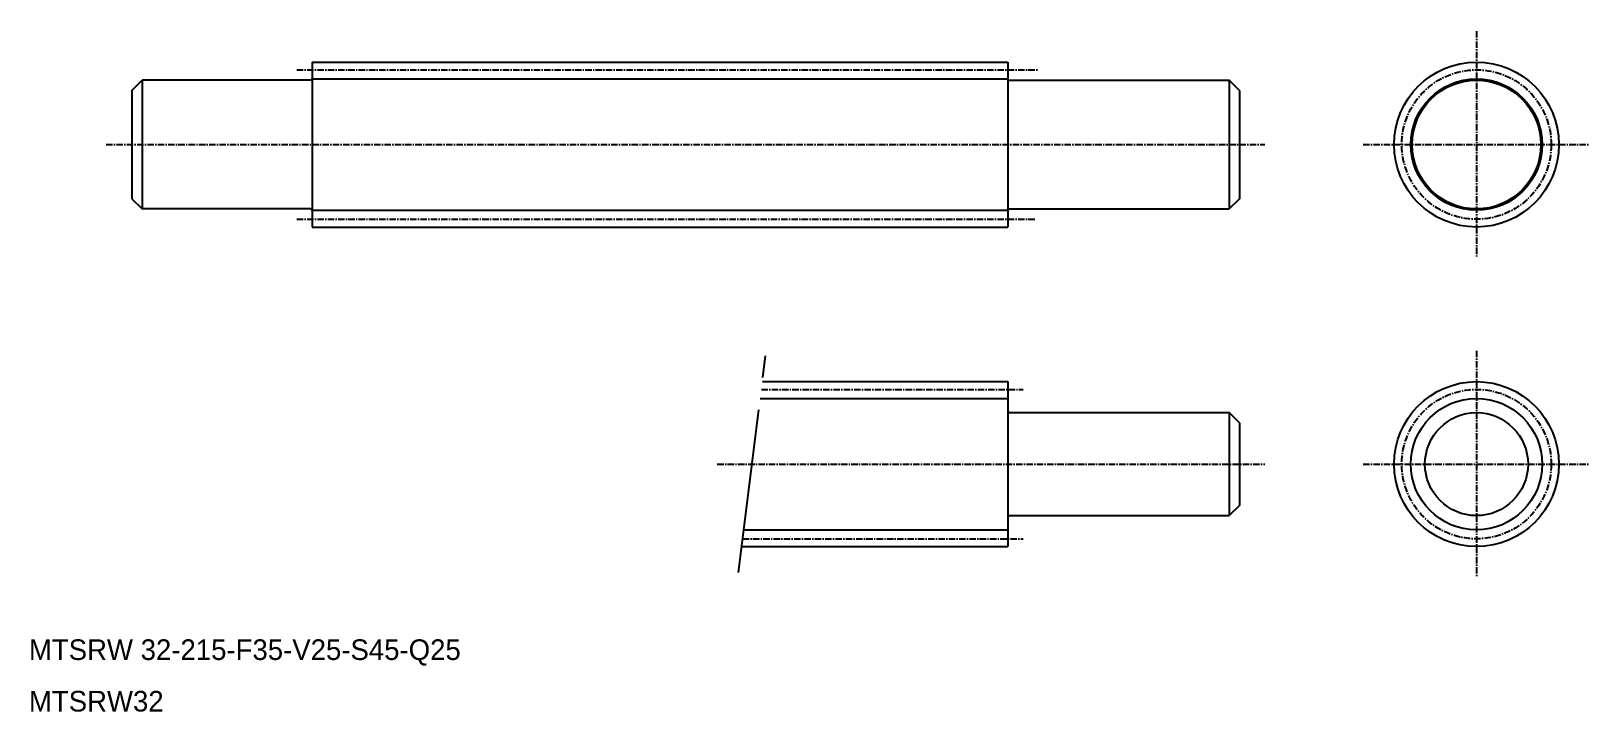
# Model space of a CAD drawing. Extents: x 10 to 313, y 10 to 142.
import ezdxf

# ---------------------------------------------------------------- set-up
doc = ezdxf.new("R2010")
doc.units = 0
doc.linetypes.add('CENTER', pattern=[2, 1.25, -0.25, 0.25, -0.25])
doc.linetypes.add('PHANTOM', pattern=[63.5, 31.75, -6.35, 6.35, -6.35, 6.35, -6.35])
doc.layers.get('0').update_dxf_attribs({"linetype": 'CONTINUOUS'})
doc.layers.add('CENTER', color=1, linetype='CENTER')

msp = doc.modelspace()

# ---------------------------------------------------------------- linework, layer by layer
at = {"color": 7, "linetype": 'CONTINUOUS'}
for p, q in [((65, 136), (200, 136)), ((65, 136), (65, 104)), ((200, 136), (200, 104)), ((30, 130.5), (32, 132.5)), ((30, 130.5), (30, 109.5)), ((64.7, 132.5), (32, 132.5)), ((32, 132.5), (32, 107.5)), ((200.3, 132.5), (243, 132.5)), ((243, 132.5), (243, 107.5)), ((245, 130.5), (243, 132.5)), ((245, 130.5), (245, 109.5)), ((30, 109.5), (32, 107.5)), ((245, 109.5), (243, 107.5)), ((64.7, 107.5), (32, 107.5)), ((200.3, 107.5), (243, 107.5)), ((65, 104), (200, 104)), ((98.75, 104), (98.75, 104)), ((132.5, 104), (132.5, 104)), ((152.42, 74), (200, 74)), ((200, 74), (200, 42)), ((200.3, 68), (243, 68)), ((243, 68), (243, 48)), ((245, 66), (243, 68)), ((245, 66), (245, 50)), ((245, 50), (243, 48)), ((200.3, 48), (243, 48)), ((148.31, 42), (200, 42))]:
    msp.add_line(p, q, dxfattribs=at)
at = {"color": 3, "linetype": 'CONTINUOUS'}
for p, q in [((65, 132.75), (200, 132.75)), ((65, 107.25), (200, 107.25)), ((151.96, 70.75), (200, 70.75)), ((148.77, 45.25), (200, 45.25))]:
    msp.add_line(p, q, dxfattribs=at)
at = {"color": 3, "linetype": 'PHANTOM'}
msp.add_line((147.74, 37), (152.99, 79), dxfattribs=at)
at = {"color": 7, "linetype": 'CONTINUOUS'}
for centre, radius in [((291, 120), 16), ((291, 120), 12.5), ((291, 58), 16), ((291, 58), 10)]:
    msp.add_circle(centre, radius, dxfattribs=at)
at = {"color": 3, "linetype": 'CONTINUOUS'}
for centre in [(291, 120), (291, 58)]:
    msp.add_circle(centre, 12.75, dxfattribs=at)
at = {"color": 7, "linetype": 'CONTINUOUS'}
for centre, start, end in [((64.7, 132.8), 270, 360), ((200.3, 132.8), 180, 270), ((64.7, 107.2), 0, 90), ((200.3, 107.2), 90, 180), ((200.3, 68.3), 180, 270), ((200.3, 47.7), 90, 180)]:
    msp.add_arc(centre, 0.3, start, end, dxfattribs=at)
at = {"layer": 'CENTER', "color": 1, "linetype": 'CENTER'}
for p, q in [((291, 142), (291, 98)), ((62, 134.5), (205.85, 134.5)), ((25, 120), (249.9, 120)), ((269, 120), (313, 120)), ((62, 105.5), (205.32, 105.5)), ((291, 80), (291, 36)), ((152.18, 72.5), (203, 72.5)), ((143.63, 58), (249.9, 58)), ((269, 58), (313, 58)), ((148.55, 43.5), (203, 43.5))]:
    msp.add_line(p, q, dxfattribs=at)
for centre in [(291, 120), (291, 58)]:
    msp.add_circle(centre, 14.5, dxfattribs=at)

# ---------------------------------------------------------------- texts
at = {"color": 7, "linetype": 'CONTINUOUS'}
for s, p in [('MTSRW 32-215-F35-V25-S45-Q25', (10, 20)), ('MTSRW32', (10, 10))]:
    msp.add_text(s, height=4, dxfattribs=at).set_placement(p)

doc.saveas('drawing.dxf')
